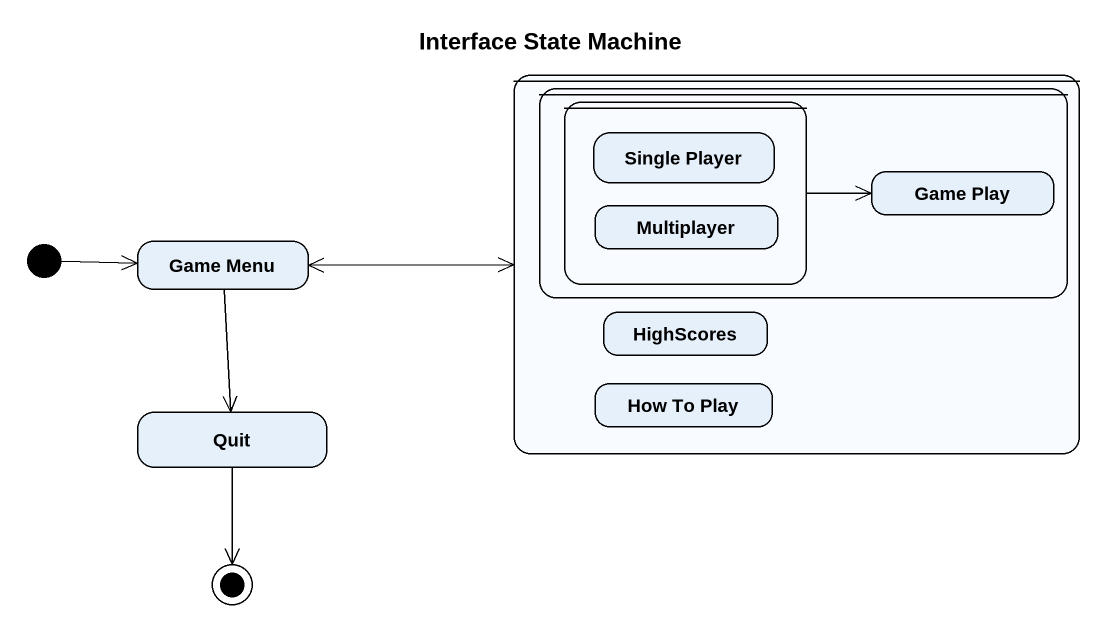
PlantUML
@startuml
title Interface State Machine
hide empty description
state " " as state1 {
  state " " as state2 {
    state " " as state3 {
      state "Single Player" as Single_Player
      state Multiplayer
    }
    state "Game Play" as Game_Play
  }
  state HighScores
  state "How To Play" as How_To_Play
}
state "Game Menu" as Game_Menu
state Quit
[*] -right-> Game_Menu
state1 -left-> Game_Menu
state3 -right-> Game_Play
Game_Menu -right-> state1
Game_Menu --> Quit
Quit --> [*]
@enduml
